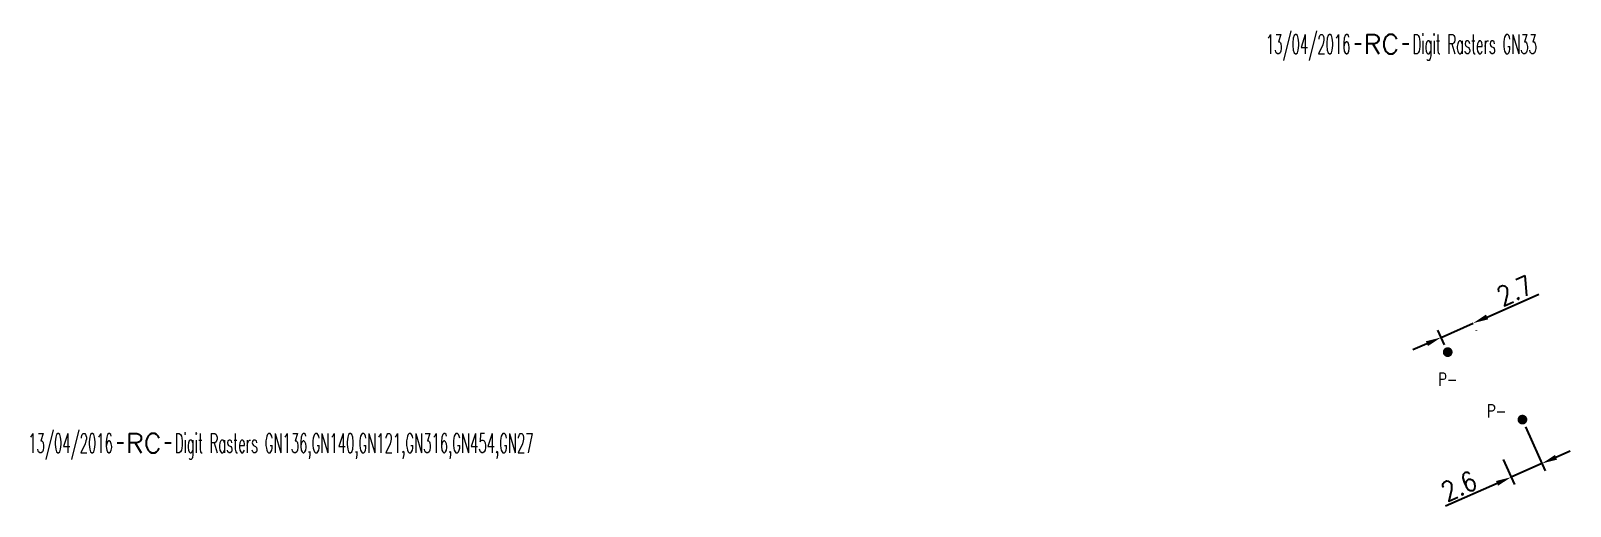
# Model space of a CAD drawing. Header units: millimetres. Extents: x 80008 to 80821, y 146011 to 146853.
# Drawn here: x 80441.3 to 80560.6, y 146225.5 to 146262.4 of the extents above; entities that cross this region are included whole.
import ezdxf
from ezdxf.enums import TextEntityAlignment as Align

# ---------------------------------------------------------------- set-up
doc = ezdxf.new("R2010")
doc.units = ezdxf.units.MM
doc.layers.get('0').update_dxf_attribs({"linetype": 'CONTINUOUS'})
doc.layers.get('DEFPOINTS').update_dxf_attribs({"linetype": 'CONTINUOUS'})
doc.layers.add('P_300', color=7, linetype='CONTINUOUS')
doc.layers.add('P_910', color=7, linetype='CONTINUOUS')
doc.styles.get("Standard").update_dxf_attribs({"font": 'romans.shx', "width": 0.85})
doc.dimstyles.get("Standard").update_dxf_attribs({"dimtxt": 1.5, "dimasz": 1.2, "dimexe": 0.625, "dimexo": 0.625, "dimgap": 0.25, "dimtad": 1, "dimdec": 1, "dimzin": 0, "dimdsep": 46, "dimtxsty": 'Standard', "dimcen": -0.5, "dimadec": 0, "dimazin": 0, "dimtfac": 1, "dimtdec": 1, "dimtmove": 0, "dimatfit": 3, "dimfxl": 0, "dimtolj": 1, "dimtzin": 0, "dimarcsym": 0})

# ---------------------------------------------------------------- blocks, each defined once
blk = doc.blocks.new('P_300_02')
at = {"color": 0, "linetype": 'Continuous', "const_width": 0.375}
blk.add_lwpolyline([(-0.19, 0, 1), (0.19, 0, 1)], format="xyb", close=True, dxfattribs=at)
at = {"color": 0, "linetype": 'Continuous', "width": 0.75}
blk.add_attdef('NUM', text='', height=2, dxfattribs=at).set_placement((2.44, 2.17), align=Align.MIDDLE)
at = {"color": 0, "linetype": 'Continuous', "width": 0.75, "flags": 3}
for tag, p in [('DEF_LEG', (0, -5)), ('DEF_COUP', (0, -7.5)), ('DEF_TYPE', (0, -10))]:
    blk.add_attdef(tag, text='', height=1.2, dxfattribs=at).set_placement(p, align=Align.MIDDLE)
blk = doc.blocks.new('*D26')
at = {"layer": 'DEFPOINTS', "color": 0, "linetype": 'Continuous', "ltscale": 0.5, "transparency": 16777216}
for p in [(80553.09, 146239.69), (80553.09, 146239.69), (80551.13, 146237.45)]:
    blk.add_point(p, dxfattribs=at)
at = {"layer": 'P_300', "color": 0, "linetype": 'Continuous', "lineweight": -2, "ltscale": 0.5, "transparency": 16777216}
for p, q in [((80554.18, 146240.17), (80558.18, 146241.95)), ((80550.62, 146238.59), (80553.09, 146239.69)), ((80550.87, 146238.02), (80550.37, 146239.16)), ((80553.34, 146239.12), (80553.34, 146239.11)), ((80549.52, 146238.1), (80548.43, 146237.62))]:
    blk.add_line(p, q, dxfattribs=at)
at = {"layer": 'P_300', "color": 0, "linetype": 'Continuous', "ltscale": 0.5, "transparency": 16777216}
for points in [[(80554.1, 146240.36), (80554.27, 146239.99), (80553.09, 146239.69)], [(80549.44, 146238.29), (80549.6, 146237.92), (80550.62, 146238.59)]]:
    blk.add_solid(points, dxfattribs=at)
at = {"layer": 'P_300', "color": 0, "linetype": 'Continuous', "ltscale": 0.5, "transparency": 16777216, "insert": (80556.32, 146242.22), "char_height": 1.5, "attachment_point": 5, "rotation": 23.9351}
blk.add_mtext('\\A1;2.7', dxfattribs=at)
blk = doc.blocks.new('*D27')
at = {"layer": 'DEFPOINTS', "color": 0, "ltscale": 0.5, "transparency": 16777216}
for p in [(80556.92, 146232.22), (80555.19, 146229.71), (80556.05, 146227.76)]:
    blk.add_point(p, dxfattribs=at)
at = {"layer": 'P_300', "color": 0, "lineweight": -2, "ltscale": 0.5, "transparency": 16777216}
for p, q in [((80557.17, 146231.65), (80558.68, 146228.24)), ((80555.44, 146229.14), (80556.3, 146227.19)), ((80558.43, 146228.82), (80556.05, 146227.76)), ((80559.52, 146229.3), (80560.62, 146229.79)), ((80554.95, 146227.28), (80550.96, 146225.51))]:
    blk.add_line(p, q, dxfattribs=at)
at = {"layer": 'P_300', "color": 0, "ltscale": 0.5, "transparency": 16777216}
for points in [[(80559.44, 146229.48), (80559.61, 146229.12), (80558.43, 146228.82)], [(80554.87, 146227.46), (80555.03, 146227.1), (80556.05, 146227.76)]]:
    blk.add_solid(points, dxfattribs=at)
at = {"layer": 'P_300', "color": 0, "ltscale": 0.5, "transparency": 16777216, "insert": (80552, 146227.07), "char_height": 1.5, "attachment_point": 5, "rotation": 23.8712}
blk.add_mtext('\\A1;2.6', dxfattribs=at)
blk = doc.blocks.new('GIS_MODF')
at = {"color": 0, "linetype": 'Continuous', "flags": 128}
for points in [[(-2.18, -0.01), (-1.68, -0.01)], [(1.52, -0.01), (2.02, -0.01)]]:
    blk.add_lwpolyline(points, dxfattribs=at)
at = {"color": 0, "linetype": 'Continuous', "width": 0.5}
blk.add_attdef('DATE', text='', height=1.5, dxfattribs=at).set_placement((-2.5, -0.8), align=Align.RIGHT)
at = {"color": 0, "linetype": 'Continuous', "width": 1.771291}
blk.add_attdef('USER', text='', height=1.5, dxfattribs=at).set_placement((-1.51, -0.8), (1.28, -0.8), align=Align.FIT)
at = {"color": 0, "linetype": 'Continuous', "width": 0.5}
blk.add_attdef('DESC', (2.29, -0.8), '', height=1.5, dxfattribs=at)

msp = doc.modelspace()

# ---------------------------------------------------------------- block references
at = {"layer": 'P_300', "ltscale": 0.5}
ref = msp.add_blockref('P_300_02', (80551.13, 146237.45), dxfattribs=dict(at, rotation=225.5351077413645))
ref.add_attrib('NUM', 'P-', dxfattribs={"layer": '0', "color": 0, "linetype": 'Continuous', "height": 1, "width": 0.75}).set_placement((80551.14, 146235.34), align=Align.MIDDLE)
ref = msp.add_blockref('P_300_02', (80556.92, 146232.22), dxfattribs=dict(at, rotation=116.7443685721732))
ref.add_attrib('NUM', 'P-', dxfattribs={"layer": '0', "color": 0, "linetype": 'Continuous', "height": 1, "width": 0.75}).set_placement((80554.92, 146232.89), align=Align.MIDDLE)
at = {"layer": 'P_910', "linetype": 'Continuous'}
ref = msp.add_blockref('GIS_MODF', (80546.11, 146261.36), dxfattribs=at)
ref.add_attrib('DATE', '13/04/2016', dxfattribs={"layer": '0', "color": 0, "linetype": 'Continuous', "height": 1.5, "width": 0.5}).set_placement((80543.6, 146260.56), align=Align.RIGHT)
ref.add_attrib('USER', 'RC', dxfattribs={"layer": '0', "color": 0, "linetype": 'Continuous', "height": 1.5, "width": 0.99919}).set_placement((80544.6, 146260.56), (80547.38, 146260.56), align=Align.FIT)
ref.add_attrib('DESC', 'Digit Rasters GN33', (80548.4, 146260.56), dxfattribs={"layer": '0', "color": 0, "linetype": 'Continuous', "height": 1.5, "width": 0.5})
ref = msp.add_blockref('GIS_MODF', (80450.2, 146230.44), dxfattribs=at)
ref.add_attrib('DATE', '13/04/2016', dxfattribs={"layer": '0', "color": 0, "linetype": 'Continuous', "height": 1.5, "width": 0.5}).set_placement((80447.7, 146229.64), align=Align.RIGHT)
ref.add_attrib('USER', 'RC', dxfattribs={"layer": '0', "color": 0, "linetype": 'Continuous', "height": 1.5, "width": 0.99919}).set_placement((80448.7, 146229.64), (80451.48, 146229.64), align=Align.FIT)
ref.add_attrib('DESC', 'Digit Rasters GN136,GN140,GN121,GN316,GN454,GN27', (80452.49, 146229.64), dxfattribs={"layer": '0', "color": 0, "linetype": 'Continuous', "height": 1.5, "width": 0.5})

# ---------------------------------------------------------------- dimensions: what is measured, and where the dimension line sits
at = {"layer": 'P_300', "linetype": 'Continuous', "ltscale": 0.5}
dim = msp.add_linear_dim(base=(80553.09, 146239.69), p1=(80551.13, 146237.45), p2=(80553.09, 146239.69), angle=203.9351, dimstyle='Standard', override={"dimatfit": 0}, dxfattribs=at)
dim.commit()
dim.dimension.update_dxf_attribs({"geometry": '*D26', "text_midpoint": (80556.73, 146241.3), "dimtype": 160})
at = {"layer": 'P_300', "ltscale": 0.5}
dim = msp.add_linear_dim(base=(80556.05, 146227.76), p1=(80556.92, 146232.22), p2=(80555.19, 146229.71), angle=23.8712, dimstyle='Standard', override={"dimatfit": 0}, dxfattribs=at)
dim.commit()
dim.dimension.update_dxf_attribs({"geometry": '*D27', "text_midpoint": (80552.41, 146226.15), "dimtype": 160})

doc.saveas('drawing.dxf')
